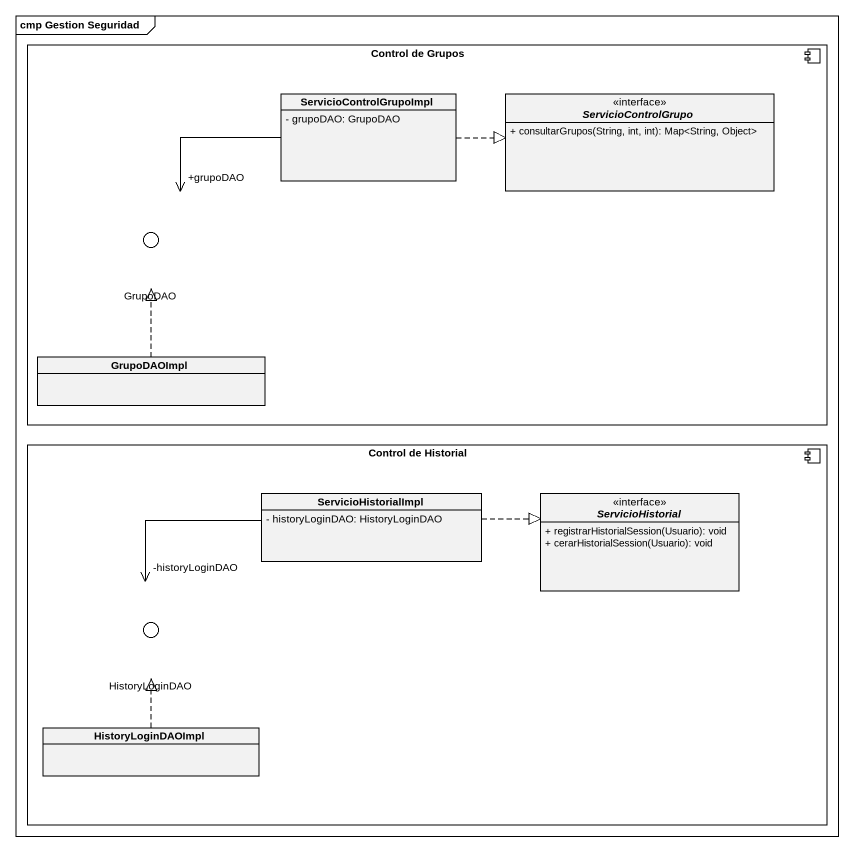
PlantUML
@startuml
mainframe cmp Gestion Seguridad
allowmixing
hide circle
hide empty members
skinparam classAttributeIconSize 0
component "Control de Grupos" as Control_de_Grupos {
  class ServicioControlGrupoImpl {
    - grupoDAO: GrupoDAO
  }
  interface ServicioControlGrupo {
    + consultarGrupos(String, int, int): Map<String, Object>
  }
  class GrupoDAOImpl
}
() GrupoDAO
component "Control de Historial" as Control_de_Historial {
  class ServicioHistorialImpl {
    - historyLoginDAO: HistoryLoginDAO
  }
  interface ServicioHistorial {
    + registrarHistorialSession(Usuario): void
    + cerarHistorialSession(Usuario): void
  }
  class HistoryLoginDAOImpl
}
() HistoryLoginDAO
Control_de_Grupos -left- GrupoDAO
Control_de_Historial -left- HistoryLoginDAO
ServicioControlGrupoImpl .right.|> ServicioControlGrupo
ServicioControlGrupoImpl -left-> "+grupoDAO" GrupoDAO
GrupoDAOImpl .up.|> GrupoDAO
ServicioHistorialImpl .right.|> ServicioHistorial
ServicioHistorialImpl -left-> "-historyLoginDAO" HistoryLoginDAO
HistoryLoginDAOImpl .up.|> HistoryLoginDAO
@enduml
